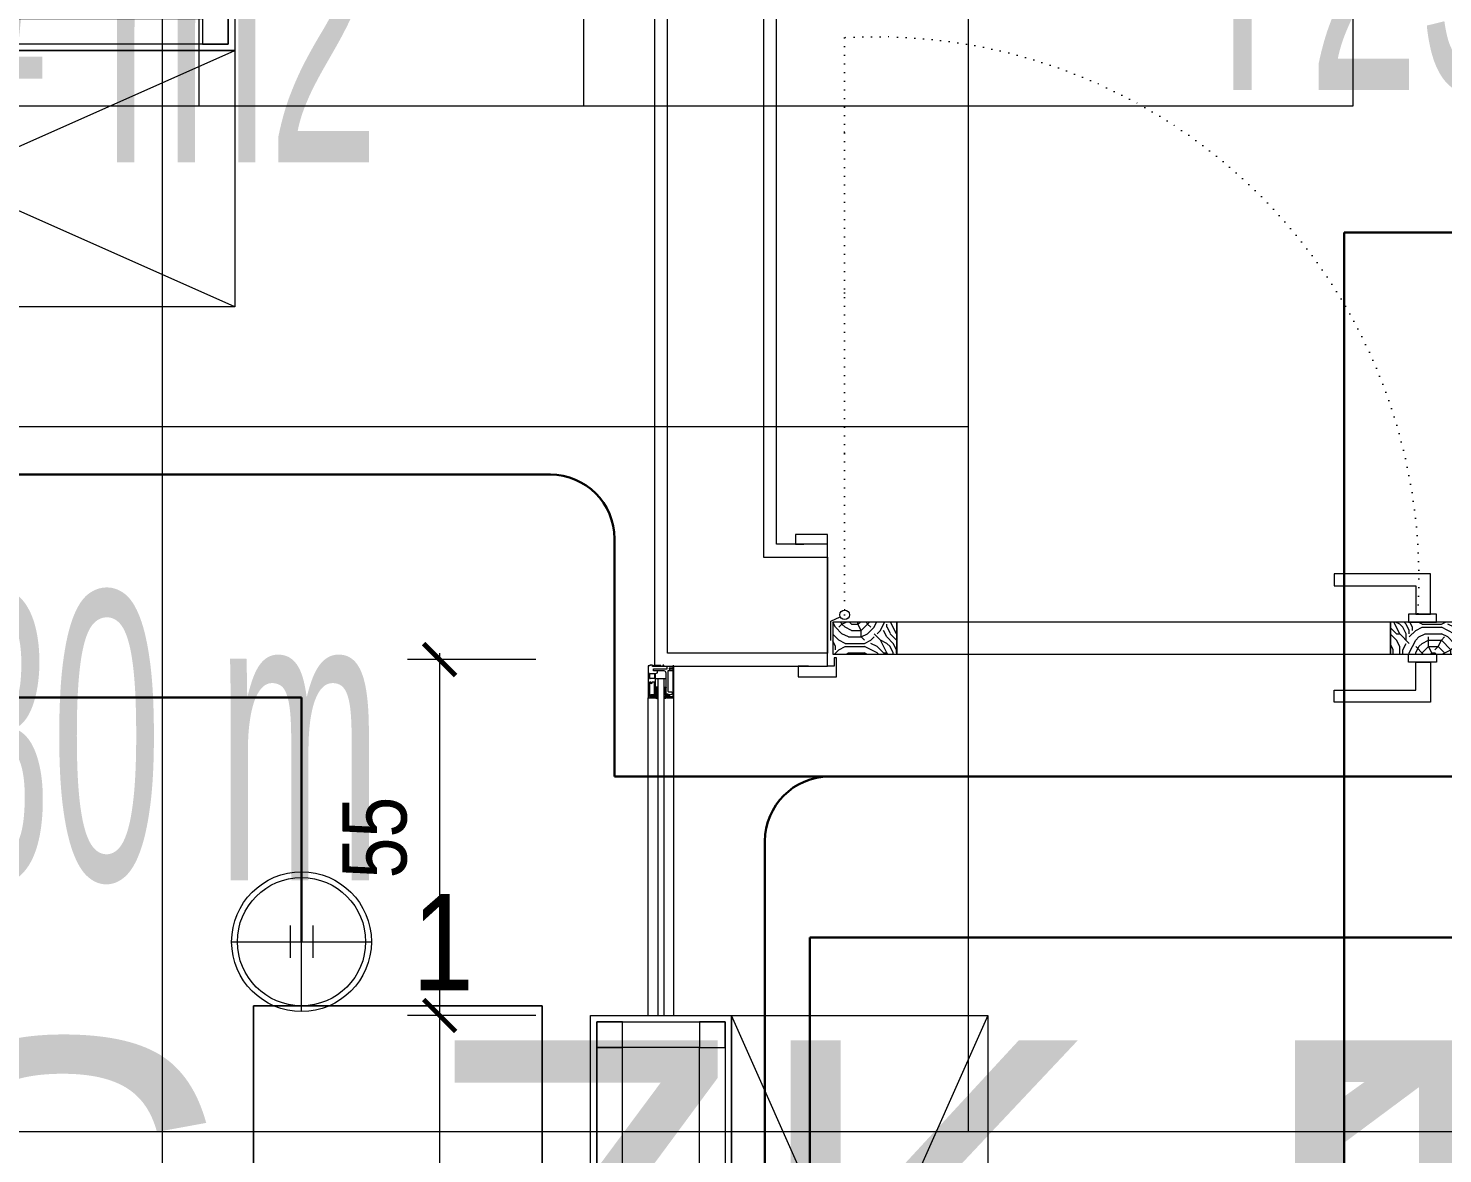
# Model space of a CAD drawing. Extents: x -9058 to 11890, y 0 to 7444.
# Drawn here: x 2690.4 to 2911, y 2632.8 to 2808.3 of the extents above; entities that cross this region are included whole.
import ezdxf
from ezdxf.enums import TextEntityAlignment as Align

# ---------------------------------------------------------------- set-up
doc = ezdxf.new("R2010")
doc.units = 0
doc.header["$LTSCALE"] = 10
doc.header["$MEASUREMENT"] = 0
doc.linetypes.add('DOT2', pattern=[0.125, 0, -0.125])
doc.layers.get('0').update_dxf_attribs({"color": 9, "lineweight": 9})
for name, color, linetype, lineweight in [('00', 9, 'Continuous', 9), ('05', 9, 'Continuous', 9), ('06C', 9, 'Continuous', 9), ('06D', 9, 'Continuous', 9), ('09', 9, 'Continuous', 9), ('10', 9, 'Continuous', 9), ('11', 9, 'Continuous', 9), ('12', 9, 'Continuous', 9), ('14', 9, 'Continuous', 9), ('15', 9, 'Continuous', 9), ('20', 9, 'DOT2', 9), ('21', 9, 'Continuous', 9), ('21_mahal200', 9, 'Continuous', 9), ('21_mahal200 @ 10 (1)', 9, 'Continuous', 9), ('21_mahal200 @ 10 (2)', 9, 'Continuous', 9), ('21_mahal200 @ 20', 9, 'Continuous', 9), ('31', 9, 'Continuous', 9), ('E-KABLO', 7, 'Continuous', 30)]:
    doc.layers.add(name, color=color, linetype=linetype, lineweight=lineweight)
doc.styles.add('Arial', font='arial.ttf', dxfattribs={"height": 2.5})
doc.styles.add('MuuM_TEXT-STANDART', font='ARIALN.TTF')
doc.dimstyles.new('MuuM_DIM50', dxfattribs={"dimscale": 5, "dimtxt": 2, "dimasz": 1, "dimexe": 1, "dimexo": 1, "dimgap": 1, "dimtad": 1, "dimdec": 1, "dimrnd": 1, "dimdsep": 46, "dimtxsty": 'MuuM_TEXT-STANDART', "dimblk": 'ARCHTICK', "dimcen": 0, "dimdle": 0.2, "dimclrd": 256, "dimclre": 256, "dimclrt": 256, "dimadec": 0, "dimazin": 0, "dimtfac": 5, "dimtdec": 1, "dimtix": 1, "dimtmove": 2, "dimatfit": 3, "dimldrblk": 'DOT', "dimfxl": 5, "dimfxlon": 1, "dimtolj": 1, "dimlwd": -1, "dimlwe": -1, "dimarcsym": 0})
pattern_1 = [(45, (3387.24087, 5075.93023), (0.0883883476, -0.0883883476), []), (315, (3387.24087, 5075.93023), (-0.0883883476, -0.0883883476), [])]

# ---------------------------------------------------------------- blocks, each defined once
blk = doc.blocks.new('p-mobilya-porschee')
for points in [[(-45, 95), (-45, 140), (0, 140), (0, 0), (-200, 0), (-200, 95)], [(-191.5, -77.64), (-141.5, -77.64), (-141.5, -22.64), (-191.5, -22.64)], [(-47.52, -77.64), (-97.52, -77.64), (-97.52, -22.64), (-47.52, -22.64)]]:
    blk.add_lwpolyline(points, close=True)
for points in [[(0, 0), (0, 140), (-45, 140), (-45, 95)], [(0, 95), (-200, 95), (-200, 0), (0, 0)], [(-141.5, -27.64), (-186.5, -27.64), (-186.5, -72.64), (-141.5, -72.64)], [(-97.52, -27.64), (-52.52, -27.64), (-52.52, -72.64), (-97.52, -72.64)]]:
    blk.add_lwpolyline(points)
blk = doc.blocks.new('profil')
at = {"layer": '10'}
h = blk.add_hatch(dxfattribs=at)
h.set_pattern_fill('NET', color=256, angle=495, style=0)
h.set_pattern_definition(pattern_1)
h.paths.add_polyline_path([(2783.08, 2903.22), (2783.02, 2903.22), (2782.98, 2903.33), (2782.98, 2903.38), (2783.01, 2903.38), (2783.01, 2903.5), (2782.72, 2903.5), (2782.72, 2903.38), (2782.75, 2903.38), (2782.71, 2903.22), (2782.62, 2903.23), (2782.45, 2902.86), (2782.56, 2902.86), (2782.56, 2902.9), (2782.72, 2903.1, 0.2599), (2782.8, 2902.86), (2783.04, 2902.86, 0.382682)])
h.paths.add_polyline_path([(2782.84, 2903.1), (2783.03, 2903.1, -2.16717)], flags=16)
h = blk.add_hatch(dxfattribs=at)
h.set_pattern_fill('NET', color=256, angle=495, style=0)
h.set_pattern_definition(pattern_1)
h.paths.add_polyline_path([(2783.08, 2901.46), (2783.02, 2901.46), (2782.98, 2901.35), (2782.98, 2901.3), (2783.01, 2901.3), (2783.01, 2901.18), (2782.72, 2901.18), (2782.72, 2901.3), (2782.75, 2901.3), (2782.71, 2901.46), (2782.62, 2901.45), (2782.45, 2901.82), (2782.56, 2901.82), (2782.56, 2901.78), (2782.72, 2901.59, -0.2599), (2782.8, 2901.82), (2783.04, 2901.82, -0.382682)])
h.paths.add_polyline_path([(2782.84, 2901.58), (2783.03, 2901.58, 2.16717)], flags=16)
h = blk.add_hatch(dxfattribs=at)
h.set_pattern_fill('NET', color=256, angle=495, style=0)
h.set_pattern_definition([(45, (3390.96807, 5084.14935), (0.0883883476, -0.0883883476), []), (315, (3390.96807, 5084.14935), (-0.0883883476, -0.0883883476), [])])
h.paths.add_polyline_path([(2784.25, 2903.18), (2784.25, 2902.86), (2783.21, 2902.86), (2783.21, 2903.18)])
h = blk.add_hatch(dxfattribs=at)
h.set_pattern_fill('NET', color=256, angle=495, style=0)
h.set_pattern_definition([(45, (3390.96807, 5077.64021), (0.0883883476, -0.0883883476), []), (315, (3390.96807, 5077.64021), (-0.0883883476, -0.0883883476), [])])
h.paths.add_polyline_path([(2784.25, 2901.82), (2784.25, 2901.53), (2783.21, 2901.53), (2783.21, 2901.82)])
h = blk.add_hatch(dxfattribs=at)
h.set_pattern_fill('NET', color=256, angle=495, style=0)
h.set_pattern_definition([(45, (3412.02047, 5081.69331), (0.0883883476, -0.0883883476), []), (315, (3412.02047, 5081.69331), (-0.0883883476, -0.0883883476), [])])
h.paths.add_polyline_path([(2787.7, 2903.43), (2787.7, 2902.36), (2787.52, 2902.36), (2787.52, 2903.43)])
for points in [[(2787.52, 2901.37), (2787.52, 2901.89), (2787.7, 2901.89), (2787.7, 2902.03), (2787.52, 2902.03), (2787.52, 2903.67), (2787.7, 2903.67), (2787.7, 2904.1), (2787.58, 2904.1), (2787.58, 2904.34), (2782.61, 2904.34), (2782.61, 2903.22), (2782.72, 2903.22), (2782.76, 2903.4), (2782.71, 2903.4), (2782.71, 2903.77), (2782.99, 2903.77), (2782.99, 2903.22), (2783.14, 2903.22), (2783.18, 2903.18), (2786.43, 2903.18), (2786.5, 2902.88), (2786.8, 2902.88), (2786.8, 2903.49), (2787.12, 2903.49), (2787.12, 2901.37)], [(2785.67, 2903.32), (2786.35, 2903.32), (2786.35, 2904.02), (2786.42, 2904.06), (2786.42, 2904.14), (2785.61, 2904.14), (2785.61, 2904.01), (2785.67, 2903.95)]]:
    blk.add_lwpolyline(points, close=True, dxfattribs=at)
for points in [[(2784.87, 2903.91), (2785.03, 2903.91), (2785.03, 2904.14), (2782.83, 2904.14), (2782.83, 2903.91), (2783.13, 2903.91), (2783.13, 2903.37), (2785.03, 2903.37)], [(2782.61, 2903.22), (2782.45, 2902.86)], [(2782.62, 2901.45), (2782.45, 2901.82)], [(2782.72, 2903.1), (2782.56, 2902.9), (2782.56, 2902.86)], [(2782.72, 2901.59), (2782.56, 2901.78), (2782.56, 2901.82)], [(2782.78, 2900.5), (2782.78, 2900.95), (2783.09, 2900.95), (2783.09, 2901.24), (2783.18, 2901.24), (2783.08, 2901.46), (2783.02, 2901.46), (2782.98, 2901.35), (2782.98, 2901.3), (2783.01, 2901.3), (2783.01, 2901.06), (2782.72, 2901.06), (2782.72, 2901.3), (2782.75, 2901.3), (2782.71, 2901.46), (2782.62, 2901.45), (2782.63, 2900.34), (2787.59, 2900.34)], [(2782.99, 2903.5), (2782.72, 2903.5)], [(2783.18, 2901.24), (2783.21, 2901.24), (2783.21, 2901.84)], [(2783.21, 2903.18), (2783.21, 2903.18), (2783.21, 2902.84)], [(2784.25, 2902.84), (2784.25, 2903.18)], [(2784.25, 2901.84), (2784.25, 2901.53)], [(2785.62, 2903.18), (2785.62, 2901.53)], [(2787.52, 2903.43), (2787.7, 2903.43), (2787.7, 2902.36)], [(2787.52, 2902.36), (2787.7, 2902.36)], [(2783.01, 2901.18), (2782.72, 2901.18)]]:
    blk.add_lwpolyline(points, dxfattribs=at)
for points in [[(2785.03, 2903.37), (2785.03, 2903.79), (2784.87, 2903.79, -1), (2784.87, 2903.91, 1)], [(2783.03, 2903.1), (2782.84, 2903.1, 1)], [(2783.03, 2901.58), (2782.84, 2901.58, -1)], [(2783.21, 2901.53), (2786.47, 2901.53, 0.414214), (2786.8, 2901.86), (2786.8, 2902.88)], [(2787.13, 2900.85), (2787.13, 2900.49), (2782.81, 2900.49), (2782.81, 2900.46, -0.561743), (2782.73, 2900.45, -0.595966), (2782.78, 2900.5, 2.204878)], [(2783.09, 2901.24), (2783.21, 2900.66, 0.833203), (2783.52, 2900.66, 0.447088)], [(2783.52, 2900.66), (2783.52, 2901.11, -0.414214), (2783.63, 2901.22), (2786.88, 2901.22), (2786.88, 2900.49)], [(2787.59, 2900.34), (2787.59, 2900.49), (2787.25, 2900.49), (2787.25, 2900.97, 1), (2787.04, 2900.97)], [(2787.04, 2900.97, 0.305404), (2787.13, 2900.85, 5.773092)]]:
    blk.add_lwpolyline(points, format="xyb", dxfattribs=at)
for centre, radius, start, end in [((2782.97, 2903.05), 0.253, 168.6676, 234.1258), ((2782.97, 2901.64), 0.253, 125.8742, 191.3324), ((2782.93, 2903.02), 0.125, 139.5402, 40.4598), ((2782.93, 2901.66), 0.125, 319.5402, 220.4598), ((2782.86, 2903.06), 0.273, 305.9738, 36.4289), ((2782.86, 2901.62), 0.273, 323.5711, 54.0262)]:
    blk.add_arc(centre, radius, start, end, dxfattribs=at)
blk = doc.blocks.new('0a_roomno2')
blk.add_lwpolyline([(30, -16), (0, -16), (0, 0), (30, 0)], close=True)
for points in [[(12, -5), (12, -16)], [(18, -5), (18, -16)], [(24, -5), (24, -16)], [(12, -10.5), (0, -10.5)]]:
    blk.add_lwpolyline(points)
at = {"style": 'Arial'}
blk.add_attdef('ODANO', (0, 1.505), '', height=3, dxfattribs=at)
blk.add_attdef('MEKANADI', text='', height=3, dxfattribs=at).set_placement((0.525, -4.75), align=Align.BOTTOM_LEFT)
at = {"style": 'MuuM_TEXT-STANDART', "width": 0.6}
for tag, p in [('YER01', (15, -7)), ('TAVAN01', (20.625, -7)), ('DUVAR01', (26.25, -7)), ('YER02', (15, -10.375)), ('TAVAN02', (20.625, -10.375)), ('DUVAR02', (26.25, -10.375)), ('YER03', (15, -13.75)), ('TAVAN03', (20.625, -13.75)), ('DUVAR03', (26.25, -13.75))]:
    blk.add_attdef(tag, text='', height=2.25, dxfattribs=at).set_placement(p, align=Align.MIDDLE_CENTER)
at = {"style": 'MuuM_TEXT-STANDART'}
blk.add_attdef('M2', text='', height=2.25, dxfattribs=at).set_placement((1.323, -7.805), align=Align.MIDDLE_LEFT)
at = {"style": 'MuuM_TEXT-STANDART', "width": 0.6}
blk.add_attdef('TEMIZTAVANYUKSEKLIGI', text='', height=2.25, dxfattribs=at).set_placement((2.7, -13.162), align=Align.MIDDLE_LEFT)
blk = doc.blocks.new('*U644')
at = {"layer": '21_mahal200 @ 10 (1)', "xscale": 10, "yscale": 10, "zscale": 10}
blk.add_blockref('0a_roomno2', (2596.98, 2956.2), dxfattribs=at)
at = {"layer": '21_mahal200 @ 10 (2)', "xscale": 10, "yscale": 10, "zscale": 10}
blk.add_blockref('0a_roomno2', (2596.98, 2956.2), dxfattribs=at)
at = {"layer": '21_mahal200 @ 20'}
ref = blk.add_blockref('0a_roomno2', (2596.98, 2956.2), dxfattribs=dict(at, xscale=20, yscale=20, zscale=20))
ref.add_attrib('M2', '##### m2', dxfattribs={"layer": '0', "height": 45, "style": 'MuuM_TEXT-STANDART', "width": 0.6}).set_placement((2607.48, 2809.95), align=Align.MIDDLE_LEFT)
ref.add_attrib('TEMIZTAVANYUKSEKLIGI', '2.80 m', dxfattribs={"layer": '0', "height": 45, "style": 'MuuM_TEXT-STANDART', "width": 0.6}).set_placement((2650.98, 2697.96), align=Align.MIDDLE_LEFT)
ref.add_attrib('YER01', 'Y25', dxfattribs={"layer": '0', "height": 45, "style": 'MuuM_TEXT-STANDART', "width": 0.6}).set_placement((2896.98, 2821.2), align=Align.MIDDLE_CENTER)
blk = doc.blocks.new('*U646')
at = {"layer": '21_mahal200 @ 20'}
ref = blk.add_blockref('0a_roomno2', (2857.81, 2555.42), dxfattribs=dict(at, xscale=20, yscale=20, zscale=20))
ref.add_attrib('ODANO', ' PRS-ZK-15', (2857.81, 2590.52), dxfattribs={"layer": '0', "height": 60, "style": 'Arial'})
blk = doc.blocks.new('p-kapı kolu')
for points in [[(2.2, 0), (2.2, -1.25), (-2.2, -1.25), (-2.2, 0), (2.2, 0)], [(1.225, -1.25), (1.225, -7.5), (-13.775, -7.5), (-13.775, -5.625), (-1.025, -5.625), (-1.025, -5.625), (-1.025, -1.25), (1.225, -1.25)]]:
    blk.add_lwpolyline(points)
blk = doc.blocks.new('*U647')
at = {"layer": '21_mahal200 @ 20'}
ref = blk.add_blockref('0a_roomno2', (2527.71, 2555.42), dxfattribs=dict(at, xscale=20, yscale=20, zscale=20))
ref.add_attrib('ODANO', ' PRS-ZK-14', (2527.71, 2590.52), dxfattribs={"layer": '0', "height": 60, "style": 'Arial'})
blk = doc.blocks.new('dfsdfsdfsdaaa')
at = {"layer": '10'}
for points in [[(1902.06, -1516.14), (1902.06, -1520.14), (1906.06, -1520.14), (1906.06, -1516.14)], [(1906.06, -1520.14), (1961.06, -1520.14), (1961.06, -1516.14), (1906.06, -1516.14)], [(1961.06, -1516.14), (1961.06, -1520.14), (1965.06, -1520.14), (1965.06, -1516.14)], [(1965.06, -1520.14), (2021.06, -1520.14), (2021.06, -1516.14), (1965.06, -1516.14)], [(2021.06, -1516.14), (2021.06, -1520.14), (2025.06, -1520.14), (2025.06, -1516.14)], [(2025.06, -1520.14), (2076.06, -1520.14), (2076.06, -1516.14), (2025.06, -1516.14)], [(2076.06, -1516.14), (2076.06, -1520.14), (2080.06, -1520.14), (2080.06, -1516.14)], [(1902.06, -1520.14), (1906.06, -1520.14), (1906.06, -1532.14), (1902.06, -1532.14)], [(1961.06, -1520.14), (1965.06, -1520.14), (1965.06, -1532.14), (1961.06, -1532.14)], [(2021.06, -1520.14), (2025.06, -1520.14), (2025.06, -1532.14), (2021.06, -1532.14)], [(2076.06, -1520.14), (2080.06, -1520.14), (2080.06, -1532.14), (2076.06, -1532.14)], [(1902.06, -1532.14), (1902.06, -1536.14), (1906.06, -1536.14), (1906.06, -1532.14)], [(1906.06, -1532.14), (1961.06, -1532.14), (1961.06, -1536.14), (1906.06, -1536.14)], [(1961.06, -1532.14), (1961.06, -1536.14), (1965.06, -1536.14), (1965.06, -1532.14)], [(1965.06, -1532.14), (2021.06, -1532.14), (2021.06, -1536.14), (1965.06, -1536.14)], [(2021.06, -1532.14), (2021.06, -1536.14), (2025.06, -1536.14), (2025.06, -1532.14)], [(2025.06, -1532.14), (2076.06, -1532.14), (2076.06, -1536.14), (2025.06, -1536.14)], [(2076.06, -1532.14), (2076.06, -1536.14), (2080.06, -1536.14), (2080.06, -1532.14)]]:
    blk.add_lwpolyline(points, close=True, dxfattribs=at)
at = {"layer": '11'}
for points in [[(1901.06, -1515.14), (2081.06, -1515.14), (2081.06, -1537.14), (1901.06, -1537.14)], [(1902.06, -1516.14), (2080.06, -1516.14), (2080.06, -1536.14), (1902.06, -1536.14)]]:
    blk.add_lwpolyline(points, close=True, dxfattribs=at)
blk = doc.blocks.new('aaaaaaaaaaaassssssssssssssseeeeeeeeee')
at = {"layer": '10'}
for points in [[(2326.53, 2563.97), (2330.53, 2563.97), (2330.53, 2567.97), (2326.53, 2567.97)], [(2330.53, 2563.97), (2330.53, 2567.97), (2342.53, 2567.97), (2342.53, 2563.97)], [(2342.53, 2563.97), (2346.53, 2563.97), (2346.53, 2567.97), (2342.53, 2567.97)], [(2330.53, 2512.97), (2330.53, 2563.97), (2326.53, 2563.97), (2326.53, 2512.97)], [(2342.53, 2512.97), (2342.53, 2563.97), (2346.53, 2563.97), (2346.53, 2512.97)], [(2326.53, 2508.97), (2330.53, 2508.97), (2330.53, 2512.97), (2326.53, 2512.97)], [(2330.53, 2508.97), (2330.53, 2512.97), (2342.53, 2512.97), (2342.53, 2508.97)], [(2342.53, 2508.97), (2346.53, 2508.97), (2346.53, 2512.97), (2342.53, 2512.97)], [(2330.53, 2452.97), (2330.53, 2508.97), (2326.53, 2508.97), (2326.53, 2452.97)], [(2342.53, 2452.97), (2342.53, 2508.97), (2346.53, 2508.97), (2346.53, 2452.97)], [(2326.53, 2448.97), (2330.53, 2448.97), (2330.53, 2452.97), (2326.53, 2452.97)], [(2330.53, 2448.97), (2330.53, 2452.97), (2342.53, 2452.97), (2342.53, 2448.97)], [(2342.53, 2448.97), (2346.53, 2448.97), (2346.53, 2452.97), (2342.53, 2452.97)], [(2330.53, 2343.97), (2330.53, 2448.97), (2326.53, 2448.97), (2326.53, 2343.97)], [(2342.53, 2343.97), (2342.53, 2448.97), (2346.53, 2448.97), (2346.53, 2343.97)], [(2326.53, 2388.97), (2330.53, 2388.97), (2330.53, 2392.97), (2326.53, 2392.97)], [(2330.53, 2388.97), (2330.53, 2392.97), (2342.53, 2392.97), (2342.53, 2388.97)], [(2342.53, 2388.97), (2346.53, 2388.97), (2346.53, 2392.97), (2342.53, 2392.97)], [(2326.53, 2339.97), (2330.53, 2339.97), (2330.53, 2343.97), (2326.53, 2343.97)], [(2330.53, 2339.97), (2330.53, 2343.97), (2342.53, 2343.97), (2342.53, 2339.97)], [(2342.53, 2339.97), (2346.53, 2339.97), (2346.53, 2343.97), (2342.53, 2343.97)]]:
    blk.add_lwpolyline(points, close=True, dxfattribs=at)
at = {"layer": '11'}
for points in [[(2325.53, 2338.97), (2325.53, 2568.97), (2347.53, 2568.97), (2347.53, 2338.97)], [(2326.53, 2339.97), (2326.53, 2567.97), (2346.53, 2567.97), (2346.53, 2339.97)]]:
    blk.add_lwpolyline(points, close=True, dxfattribs=at)
blk = doc.blocks.new('_ArchTick')
at = {"color": 0, "linetype": 'ByBlock', "const_width": 0.15}
blk.add_lwpolyline([(-0.5, -0.5), (0.5, 0.5)], dxfattribs=at)
blk = doc.blocks.new('*D369')
at = {"transparency": 16777216}
for p, q in [((2769.53, 2709.87), (2749.53, 2709.87)), ((2754.53, 2710.87), (2754.53, 2653.37)), ((2769.53, 2654.37), (2749.53, 2654.37))]:
    blk.add_line(p, q, dxfattribs=at)
at = {"transparency": 16777216, "xscale": 5, "yscale": 5, "zscale": 5}
for p, rotation in [((2754.53, 2709.87), 90), ((2754.53, 2654.37), 270)]:
    blk.add_blockref('_ArchTick', p, dxfattribs=dict(at, rotation=rotation))
at = {"transparency": 16777216, "insert": (2744.45, 2682.12), "char_height": 10, "attachment_point": 5, "rotation": 90, "style": 'MuuM_TEXT-STANDART'}
blk.add_mtext('\\A1;55', dxfattribs=at)
blk = doc.blocks.new('_Dot')
at = {"color": 0, "linetype": 'ByBlock', "lineweight": -2}
blk.add_line((-0.5, 0), (-1, 0), dxfattribs=at)
at = {"color": 0, "linetype": 'ByBlock', "const_width": 0.5}
blk.add_lwpolyline([(-0.25, 0, 1), (0.25, 0, 1)], format="xyb", close=True, dxfattribs=at)
blk = doc.blocks.new('DOT')
at = {"color": 0, "linetype": 'ByBlock'}
blk.add_line((-0.5, 0), (-1, 0), dxfattribs=at)
at = {"color": 0, "linetype": 'ByBlock', "const_width": 0.5}
blk.add_lwpolyline([(-0.25, 0, 1), (0.25, 0, 1)], format="xyb", close=True, dxfattribs=at)
blk = doc.blocks.new('*D380')
at = {"transparency": 16777216}
for p, q in [((2769.53, 2654.37), (2749.53, 2654.37)), ((2754.53, 2655.37), (2754.53, 2423.37)), ((2769.53, 2424.37), (2749.53, 2424.37))]:
    blk.add_line(p, q, dxfattribs=at)
at = {"transparency": 16777216, "xscale": 5, "yscale": 5, "zscale": 5}
for p, rotation in [((2754.53, 2654.37), 90), ((2754.53, 2424.37), 270)]:
    blk.add_blockref('_ArchTick', p, dxfattribs=dict(at, rotation=rotation))
at = {"transparency": 16777216, "insert": (2744.43, 2539.37), "char_height": 10, "attachment_point": 5, "rotation": 90, "style": 'MuuM_TEXT-STANDART'}
blk.add_mtext('\\A1;230', dxfattribs=at)
blk = doc.blocks.new('zazazas')
at = {"layer": '05'}
for points in [[(1478.24, 2878.15), (1518.24, 2878.15), (1518.24, 2788.15), (1478.24, 2788.15)], [(1478.24, 2788.15), (1518.24, 2788.15), (1518.24, 2698.15), (1478.24, 2698.15)]]:
    blk.add_lwpolyline(points, close=True, dxfattribs=at)
for points in [[(1478.24, 2878.15), (1518.24, 2788.15)], [(1518.24, 2878.15), (1478.24, 2788.15)], [(1478.24, 2788.15), (1518.24, 2698.15)], [(1478.24, 2698.15), (1518.24, 2788.15)]]:
    blk.add_lwpolyline(points, dxfattribs=at)
blk = doc.blocks.new('0_downlight')
for p, q in [((0, -10.9), (0, 10.9)), ((-1.75, 2.5), (-1.75, -2.5)), ((1.75, 2.5), (1.75, -2.5)), ((-10.9, 0), (10.9, 0)), ((-1.75, 0), (1.75, 0))]:
    blk.add_line(p, q)
for radius in [10.9, 10]:
    blk.add_circle((0, 0), radius)

msp = doc.modelspace()

# ---------------------------------------------------------------- hatches: boundary and pattern name
at = {"layer": '09'}
h = msp.add_hatch(dxfattribs=at)
h.set_pattern_fill('LOGEND', color=256, scale=10, style=0)
h.set_pattern_definition([(2e-15, (-99162.212, -3118.098), (10, 10), [3, -7]), (2e-15, (-99162.212, -3117.598), (10, 10), [3, -7]), (2e-15, (-99161.712, -3116.598), (10, 10), [2, -8]), (2e-15, (-99161.212, -3115.598), (10, 10), [1.5, -8.5]), (2e-15, (-99161.212, -3114.598), (10, 10), [1, -9]), (2e-15, (-99163.712, -3113.598), (10, 10), [0.5, -2.5, 0.5, -6.5]), (2e-15, (-99162.212, -3113.098), (10, 10), [0.5, -4, 1.5, -4]), (2e-15, (-99160.212, -3112.598), (10, 10), [0.5, -0.5, 0.5, -8.5]), (2e-15, (-99160.712, -3112.098), (10, 10), [0.5, -9.5]), (2e-15, (-99161.212, -3111.098), (10, 10), [1.5, -8.5]), (2e-15, (-99161.212, -3110.098), (10, 10), [2, -8]), (2e-15, (-99161.712, -3109.098), (10, 10), [2.5, -3, 0.5, -4]), (90, (-99165.712, -3115.098), (-10, 10), [0.5, -1, 2.5, -6]), (90, (-99165.212, -3114.098), (-10, 10), [0.5, -0.5, 1.5, -7.5]), (90, (-99164.712, -3110.098), (-10, 10), [1, -9]), (90, (-99164.212, -3114.098), (-10, 10), [2, -3, 0.5, -4.5]), (90, (-99163.712, -3108.598), (-10, 10), [0.5, -9.5]), (90, (-99163.212, -3113.598), (-10, 10), [1.5, -8.5]), (90, (-99162.212, -3113.098), (-10, 10), [1, -9]), (90, (-99161.212, -3113.098), (-10, 10), [0.5, -1.5, 1.5, -6.5]), (90, (-99160.712, -3112.598), (-10, 10), [0.5, -9.5]), (90, (-99160.212, -3114.598), (-10, 10), [1.4, -8.6]), (90, (-99159.712, -3116.598), (-10, 10), [1, -9]), (90, (-99158.712, -3112.598), (-10, 10), [0.5, -9.5]), (90, (-99157.712, -3113.098), (-10, 10), [1.5, -8.5]), (90, (-99156.712, -3113.098), (-10, 10), [1.5, -8.5]), (45, (-99158.212, -3117.0976), (1e-15, 10), [0.7071, -0.7071, 0.7071, -12.0208356]), (45, (-99160.212, -3114.5976), (1e-15, 10), [1.4142, -12.7279356]), (45, (-99164.212, -3109.5976), (1e-15, 10), [1.4142, -12.7279356]), (45, (-99162.212, -3112.0976), (1e-15, 10), [1.4142, -12.7279356]), (45, (-99161.712, -3114.0976), (1e-15, 10), [1.4142, -12.7279356]), (45, (-99158.712, -3116.0976), (1e-15, 10), [1.4142, -12.7279356]), (45, (-99159.712, -3115.5976), (1e-15, 10), [2.12132, -12.0208156]), (45, (-99162.712, -3111.0976), (1e-15, 10), [0.7071, -13.4350356]), (45, (-99163.212, -3110.0976), (1e-15, 10), [0.7071, -13.4350356]), (45, (-99159.212, -3110.0976), (1e-15, 10), [0.7071, -13.4350356]), (45, (-99163.212, -3115.0976), (1e-15, 10), [0.7071, -13.4350356]), (45, (-99157.712, -3111.5976), (1e-15, 10), [0.7071, -13.4350356]), (45, (-99161.212, -3112.5976), (1e-15, 10), [0.7071, -13.4350356]), (45, (-99160.212, -3111.5976), (1e-15, 10), [0.7071, -13.4350356]), (135, (-99160.712, -3113.5976), (-10, 1e-15), [0.7071, -0.7071, 2.12132, -10.6066156]), (135, (-99159.212, -3113.5976), (-10, 1e-15), [0.7071, -13.4350356]), (135, (-99159.212, -3117.0976), (-10, 1e-15), [0.7071, -13.4350356]), (135, (-99161.212, -3114.5976), (-10, 1e-15), [0.7071, -13.4350356]), (135, (-99159.712, -3112.5976), (-10, 1e-15), [0.7071, -13.4350356]), (135, (-99162.212, -3115.0976), (-10, 1e-15), [0.7071, -13.4350356]), (135, (-99158.212, -3115.0976), (-10, 1e-15), [0.7071, -13.4350356]), (135, (-99165.212, -3118.0976), (-10, 1e-15), [0.7071, -13.4350356]), (135, (-99164.712, -3117.5976), (-10, 1e-15), [1.4142, -12.7279356]), (135, (-99164.212, -3117.0976), (-10, 1e-15), [1.4142, -12.7279356]), (135, (-99163.212, -3117.0976), (-10, 1e-15), [1.4142, -12.7279356]), (135, (-99162.712, -3116.0976), (-10, 1e-15), [1.4142, -12.7279356]), (135, (-99158.712, -3112.0976), (-10, 1e-15), [1.4142, -12.7279356]), (135, (-99156.712, -3117.0976), (-10, 1e-15), [1.4142, -12.7279356]), (135, (-99156.212, -3109.0976), (-10, 1e-15), [1.4142, -12.7279356]), (135, (-99156.212, -3110.0976), (-10, 1e-15), [1.4142, -12.7279356]), (135, (-99157.212, -3110.5976), (-10, 1e-15), [1.4142, -12.7279356]), (135, (-99164.212, -3110.5976), (-10, 1e-15), [2.12132, -12.0208156]), (135, (-99157.712, -3111.5976), (-10, 1e-15), [2.12132, -12.0208156]), (26.565051, (-99163.212, -3108.5976), (10, 4e-09), [1.118, -21.2426798]), (26.565051, (-99163.212, -3113.5976), (10, 4e-09), [1.118, -21.2426798]), (26.565051, (-99162.212, -3110.5976), (10, 4e-09), [1.118, -21.2426798]), (26.565051, (-99159.212, -3117.5976), (10, 4e-09), [1.118, -21.2426798]), (26.565051, (-99159.712, -3116.5976), (10, 4e-09), [1.118, -21.2426798]), (26.565051, (-99162.712, -3114.5976), (10, 4e-09), [1.118, -21.2426798]), (26.565051, (-99162.712, -3109.5976), (10, 4e-09), [1.118, -21.2426798]), (26.565051, (-99159.712, -3112.5976), (10, 4e-09), [2.236, -20.1246798]), (63.434949, (-99159.712, -3111.0976), (5e-10, 10), [1.118, -21.2426798]), (63.434949, (-99158.212, -3114.0976), (5e-10, 10), [1.118, -21.2426798]), (63.434949, (-99163.212, -3112.0976), (5e-10, 10), [1.118, -21.2426798]), (63.434949, (-99165.212, -3111.5976), (5e-10, 10), [1.118, -21.2426798]), (63.434949, (-99159.212, -3113.5976), (5e-10, 10), [1.118, -21.2426798]), (63.434949, (-99160.212, -3113.5976), (5e-10, 10), [1.118, -21.2426798]), (63.434949, (-99164.212, -3112.0976), (5e-10, 10), [2.236, -20.1246798]), (63.434949, (-99156.712, -3115.5976), (5e-10, 10), [2.236, -20.1246798]), (63.434949, (-99157.712, -3115.0976), (5e-10, 10), [2.236, -20.1246798]), (116.565051, (-99165.712, -3116.5976), (-4e-09, 10), [1.118, -21.2426798]), (116.565051, (-99165.712, -3111.0976), (-4e-09, 10), [1.118, -21.2426798]), (116.565051, (-99163.712, -3118.0976), (-4e-09, 10), [1.118, -21.2426798]), (116.565051, (-99164.712, -3109.0976), (-4e-09, 10), [1.118, -21.2426798]), (116.565051, (-99163.712, -3115.0976), (-4e-09, 10), [1.118, -21.2426798]), (116.565051, (-99161.712, -3114.0976), (-4e-09, 10), [1.118, -21.2426798]), (116.565051, (-99160.712, -3112.0976), (-4e-09, 10), [1.118, -21.2426798]), (116.565051, (-99165.212, -3116.0976), (3.21e-06, 10.0000016), [1.118, -21.2426798]), (116.565051, (-99162.712, -3114.5976), (-4e-09, 10), [1.118, -21.2426798]), (116.565051, (-99159.712, -3115.5976), (-4e-09, 10), [1.118, -21.2426798]), (116.565051, (-99158.712, -3114.5976), (-4e-09, 10), [1.118, -21.2426798]), (116.565051, (-99156.712, -3111.5976), (-4e-09, 10), [1.118, -21.2426798]), (116.565051, (-99164.212, -3108.5976), (-4e-09, 10), [1.118, -21.2426798]), (116.565051, (-99165.712, -3109.0976), (-4e-09, 10), [2.236, -20.1246798]), (116.565051, (-99164.212, -3116.0976), (-4e-09, 10), [2.236, -20.1246798]), (153.434949, (-99165.712, -3117.5976), (-10, 5e-10), [1.118, -21.2426798]), (153.434949, (-99157.212, -3118.0976), (-10, 5e-10), [1.118, -21.2426798]), (153.434949, (-99157.712, -3113.0976), (-10, 5e-10), [1.118, -21.2426798]), (153.434949, (-99161.712, -3116.5976), (-10, 5e-10), [1.118, -21.2426798]), (153.434949, (-99162.212, -3117.5976), (-10, 5e-10), [1.118, -21.2426798]), (153.434949, (-99161.212, -3115.5976), (-10, 5e-10), [1.118, -21.2426798]), (153.434949, (-99158.212, -3109.5976), (-10, 5e-10), [1.118, -21.2426798]), (153.434949, (-99157.212, -3109.0976), (-10, 5e-10), [2.236, -20.1246798])])
h.paths.add_polyline_path([(2815.86, 2710.73), (2815.86, 2715.73), (2825.86, 2715.73), (2825.86, 2710.73)])
h = msp.add_hatch(dxfattribs=at)
h.set_pattern_fill('LOGEND', color=256, scale=10, style=0)
h.set_pattern_definition([(2e-15, (-99162.212, -3205.098), (10, 10), [3, -7]), (2e-15, (-99162.212, -3204.598), (10, 10), [3, -7]), (2e-15, (-99161.712, -3203.598), (10, 10), [2, -8]), (2e-15, (-99161.212, -3202.598), (10, 10), [1.5, -8.5]), (2e-15, (-99161.212, -3201.598), (10, 10), [1, -9]), (2e-15, (-99163.712, -3200.598), (10, 10), [0.5, -2.5, 0.5, -6.5]), (2e-15, (-99162.212, -3200.098), (10, 10), [0.5, -4, 1.5, -4]), (2e-15, (-99160.212, -3199.598), (10, 10), [0.5, -0.5, 0.5, -8.5]), (2e-15, (-99160.712, -3199.098), (10, 10), [0.5, -9.5]), (2e-15, (-99161.212, -3198.098), (10, 10), [1.5, -8.5]), (2e-15, (-99161.212, -3197.098), (10, 10), [2, -8]), (2e-15, (-99161.712, -3196.098), (10, 10), [2.5, -3, 0.5, -4]), (90, (-99165.712, -3202.098), (-10, 10), [0.5, -1, 2.5, -6]), (90, (-99165.212, -3201.098), (-10, 10), [0.5, -0.5, 1.5, -7.5]), (90, (-99164.712, -3197.098), (-10, 10), [1, -9]), (90, (-99164.212, -3201.098), (-10, 10), [2, -3, 0.5, -4.5]), (90, (-99163.712, -3195.598), (-10, 10), [0.5, -9.5]), (90, (-99163.212, -3200.598), (-10, 10), [1.5, -8.5]), (90, (-99162.212, -3200.098), (-10, 10), [1, -9]), (90, (-99161.212, -3200.098), (-10, 10), [0.5, -1.5, 1.5, -6.5]), (90, (-99160.712, -3199.598), (-10, 10), [0.5, -9.5]), (90, (-99160.212, -3201.598), (-10, 10), [1.4, -8.6]), (90, (-99159.712, -3203.598), (-10, 10), [1, -9]), (90, (-99158.712, -3199.598), (-10, 10), [0.5, -9.5]), (90, (-99157.712, -3200.098), (-10, 10), [1.5, -8.5]), (90, (-99156.712, -3200.098), (-10, 10), [1.5, -8.5]), (45, (-99158.212, -3204.0976), (1e-15, 10), [0.7071, -0.7071, 0.7071, -12.0208356]), (45, (-99160.212, -3201.5976), (1e-15, 10), [1.4142, -12.7279356]), (45, (-99164.212, -3196.5976), (1e-15, 10), [1.4142, -12.7279356]), (45, (-99162.212, -3199.0976), (1e-15, 10), [1.4142, -12.7279356]), (45, (-99161.712, -3201.0976), (1e-15, 10), [1.4142, -12.7279356]), (45, (-99158.712, -3203.0976), (1e-15, 10), [1.4142, -12.7279356]), (45, (-99159.712, -3202.5976), (1e-15, 10), [2.12132, -12.0208156]), (45, (-99162.712, -3198.0976), (1e-15, 10), [0.7071, -13.4350356]), (45, (-99163.212, -3197.0976), (1e-15, 10), [0.7071, -13.4350356]), (45, (-99159.212, -3197.0976), (1e-15, 10), [0.7071, -13.4350356]), (45, (-99163.212, -3202.0976), (1e-15, 10), [0.7071, -13.4350356]), (45, (-99157.712, -3198.5976), (1e-15, 10), [0.7071, -13.4350356]), (45, (-99161.212, -3199.5976), (1e-15, 10), [0.7071, -13.4350356]), (45, (-99160.212, -3198.5976), (1e-15, 10), [0.7071, -13.4350356]), (135, (-99160.712, -3200.5976), (-10, 1e-15), [0.7071, -0.7071, 2.12132, -10.6066156]), (135, (-99159.212, -3200.5976), (-10, 1e-15), [0.7071, -13.4350356]), (135, (-99159.212, -3204.0976), (-10, 1e-15), [0.7071, -13.4350356]), (135, (-99161.212, -3201.5976), (-10, 1e-15), [0.7071, -13.4350356]), (135, (-99159.712, -3199.5976), (-10, 1e-15), [0.7071, -13.4350356]), (135, (-99162.212, -3202.0976), (-10, 1e-15), [0.7071, -13.4350356]), (135, (-99158.212, -3202.0976), (-10, 1e-15), [0.7071, -13.4350356]), (135, (-99165.212, -3205.0976), (-10, 1e-15), [0.7071, -13.4350356]), (135, (-99164.712, -3204.5976), (-10, 1e-15), [1.4142, -12.7279356]), (135, (-99164.212, -3204.0976), (-10, 1e-15), [1.4142, -12.7279356]), (135, (-99163.212, -3204.0976), (-10, 1e-15), [1.4142, -12.7279356]), (135, (-99162.712, -3203.0976), (-10, 1e-15), [1.4142, -12.7279356]), (135, (-99158.712, -3199.0976), (-10, 1e-15), [1.4142, -12.7279356]), (135, (-99156.712, -3204.0976), (-10, 1e-15), [1.4142, -12.7279356]), (135, (-99156.212, -3196.0976), (-10, 1e-15), [1.4142, -12.7279356]), (135, (-99156.212, -3197.0976), (-10, 1e-15), [1.4142, -12.7279356]), (135, (-99157.212, -3197.5976), (-10, 1e-15), [1.4142, -12.7279356]), (135, (-99164.212, -3197.5976), (-10, 1e-15), [2.12132, -12.0208156]), (135, (-99157.712, -3198.5976), (-10, 1e-15), [2.12132, -12.0208156]), (26.565051, (-99163.212, -3195.5976), (10, 4e-09), [1.118, -21.2426798]), (26.565051, (-99163.212, -3200.5976), (10, 4e-09), [1.118, -21.2426798]), (26.565051, (-99162.212, -3197.5976), (10, 4e-09), [1.118, -21.2426798]), (26.565051, (-99159.212, -3204.5976), (10, 4e-09), [1.118, -21.2426798]), (26.565051, (-99159.712, -3203.5976), (10, 4e-09), [1.118, -21.2426798]), (26.565051, (-99162.712, -3201.5976), (10, 4e-09), [1.118, -21.2426798]), (26.565051, (-99162.712, -3196.5976), (10, 4e-09), [1.118, -21.2426798]), (26.565051, (-99159.712, -3199.5976), (10, 4e-09), [2.236, -20.1246798]), (63.434949, (-99159.712, -3198.0976), (5e-10, 10), [1.118, -21.2426798]), (63.434949, (-99158.212, -3201.0976), (5e-10, 10), [1.118, -21.2426798]), (63.434949, (-99163.212, -3199.0976), (5e-10, 10), [1.118, -21.2426798]), (63.434949, (-99165.212, -3198.5976), (5e-10, 10), [1.118, -21.2426798]), (63.434949, (-99159.212, -3200.5976), (5e-10, 10), [1.118, -21.2426798]), (63.434949, (-99160.212, -3200.5976), (5e-10, 10), [1.118, -21.2426798]), (63.434949, (-99164.212, -3199.0976), (5e-10, 10), [2.236, -20.1246798]), (63.434949, (-99156.712, -3202.5976), (5e-10, 10), [2.236, -20.1246798]), (63.434949, (-99157.712, -3202.0976), (5e-10, 10), [2.236, -20.1246798]), (116.565051, (-99165.712, -3203.5976), (-4e-09, 10), [1.118, -21.2426798]), (116.565051, (-99165.712, -3198.0976), (-4e-09, 10), [1.118, -21.2426798]), (116.565051, (-99163.712, -3205.0976), (-4e-09, 10), [1.118, -21.2426798]), (116.565051, (-99164.712, -3196.0976), (-4e-09, 10), [1.118, -21.2426798]), (116.565051, (-99163.712, -3202.0976), (-4e-09, 10), [1.118, -21.2426798]), (116.565051, (-99161.712, -3201.0976), (-4e-09, 10), [1.118, -21.2426798]), (116.565051, (-99160.712, -3199.0976), (-4e-09, 10), [1.118, -21.2426798]), (116.565051, (-99165.212, -3203.0976), (3.21e-06, 10.0000016), [1.118, -21.2426798]), (116.565051, (-99162.712, -3201.5976), (-4e-09, 10), [1.118, -21.2426798]), (116.565051, (-99159.712, -3202.5976), (-4e-09, 10), [1.118, -21.2426798]), (116.565051, (-99158.712, -3201.5976), (-4e-09, 10), [1.118, -21.2426798]), (116.565051, (-99156.712, -3198.5976), (-4e-09, 10), [1.118, -21.2426798]), (116.565051, (-99164.212, -3195.5976), (-4e-09, 10), [1.118, -21.2426798]), (116.565051, (-99165.712, -3196.0976), (-4e-09, 10), [2.236, -20.1246798]), (116.565051, (-99164.212, -3203.0976), (-4e-09, 10), [2.236, -20.1246798]), (153.434949, (-99165.712, -3204.5976), (-10, 5e-10), [1.118, -21.2426798]), (153.434949, (-99157.212, -3205.0976), (-10, 5e-10), [1.118, -21.2426798]), (153.434949, (-99157.712, -3200.0976), (-10, 5e-10), [1.118, -21.2426798]), (153.434949, (-99161.712, -3203.5976), (-10, 5e-10), [1.118, -21.2426798]), (153.434949, (-99162.212, -3204.5976), (-10, 5e-10), [1.118, -21.2426798]), (153.434949, (-99161.212, -3202.5976), (-10, 5e-10), [1.118, -21.2426798]), (153.434949, (-99158.212, -3196.5976), (-10, 5e-10), [1.118, -21.2426798]), (153.434949, (-99157.212, -3196.0976), (-10, 5e-10), [2.236, -20.1246798])])
h.paths.add_polyline_path([(2902.86, 2710.73), (2902.86, 2715.73), (2912.86, 2715.73), (2912.86, 2710.73)])

# ---------------------------------------------------------------- linework, layer by layer
at = {"layer": '00'}
msp.add_lwpolyline([(2815.06, 2710.87), (2790.06, 2710.87), (2790.06, 3615.87), (2805.06, 3615.87), (2805.06, 3505.87), (2875.06, 3505.87), (2875.06, 3490.87), (2805.06, 3490.87), (2805.06, 3155.87), (2875.06, 3155.87), (2875.06, 3135.87), (2805.06, 3135.87), (2805.06, 2920.87), (2875.06, 2920.87), (2875.06, 2905.87), (2805.06, 2905.87), (2805.06, 2725.87), (2815.06, 2725.87), (2815.06, 2710.87)], close=True, dxfattribs=at)
at = {"layer": '06D'}
for p, q in [((2787.06, 2655.87), (2787.06, 2703.91)), ((2791.06, 2655.87), (2791.06, 2703.92)), ((2787.06, 2654.37), (2787.06, 2655.87)), ((2791.06, 2654.37), (2791.06, 2655.87))]:
    msp.add_line(p, q, dxfattribs=at)
at = {"layer": '10'}
for points in [[(2812.06, 2708.87), (2810.46, 2708.87), (2810.46, 2707.17), (2816.46, 2707.17), (2816.46, 2710.17), (2816.06, 2710.17), (2816.06, 2708.87), (2815.06, 2708.87), (2815.06, 2729.37), (2810.06, 2729.37), (2810.06, 2727.87), (2811.36, 2727.87)], [(2815.56, 2712.86), (2815.56, 2715.86), (2817.03, 2716.54)]]:
    msp.add_lwpolyline(points, dxfattribs=at)
msp.add_circle((2817.71, 2716.86), 0.75, dxfattribs=at)
at = {"layer": '12'}
for points in [[(2815.86, 2710.73), (2825.86, 2710.73), (2825.86, 2715.73), (2815.86, 2715.73)], [(2902.86, 2710.73), (2902.86, 2715.73), (2825.86, 2715.73), (2825.86, 2710.73)], [(2902.86, 2710.73), (2912.86, 2710.73), (2912.86, 2715.73), (2902.86, 2715.73)]]:
    msp.add_lwpolyline(points, close=True, dxfattribs=at)
at = {"layer": '14'}
for points in [[(2788.06, 3214.37), (2788.06, 2708.87), (2815.06, 2708.87)], [(2815.06, 2727.87), (2807.06, 2727.87), (2807.06, 2903.87), (2973.06, 2903.87), (2973.06, 2727.87), (2913.36, 2727.87)]]:
    msp.add_lwpolyline(points, dxfattribs=at)
at = {"layer": '15'}
for p, q in [((2788.56, 2706.91), (2788.56, 2655.87)), ((2789.56, 2655.87), (2789.56, 2706.91)), ((2788.56, 2655.87), (2788.56, 2654.37)), ((2789.56, 2654.37), (2789.56, 2655.87))]:
    msp.add_line(p, q, dxfattribs=at)
at = {"layer": '20', "ltscale": 20}
msp.add_lwpolyline([(2817.71, 2716.86), (2817.71, 2806.86)], dxfattribs=at)
at = {"layer": '20'}
msp.add_lwpolyline([(2817.71, 2806.86), (2817.71, 2717.61)], dxfattribs=at)
msp.add_arc((2822.79, 2722.52), 84.5, 355.3946, 93.4457, dxfattribs=at)
at = {"layer": '21'}
msp.add_lwpolyline([(2816.67, 202.13), (2856.61, 2447.69), (2711.28, 2447.69), (2711.28, 4020.46)], dxfattribs=at)
at = {"layer": 'E-KABLO', "color": 6}
for p, q in [((2941.47, 2776.5), (2895.63, 2776.5)), ((2895.63, 2776.5), (2895.63, 2195.95)), ((2771.81, 2738.72), (2452.76, 2738.72)), ((2781.81, 2691.62), (2781.81, 2728.72)), ((2497.18, 2703.94), (2732.99, 2703.94)), ((2732.99, 2703.94), (2732.99, 2665.88)), ((2815.32, 2691.62), (2781.81, 2691.62)), ((2916.02, 2691.62), (2815.32, 2691.62)), ((2805.28, 2445.16), (2805.28, 2681.58)), ((2921, 2666.52), (2812.3, 2666.52)), ((2812.3, 2459.83), (2812.3, 2666.52))]:
    msp.add_line(p, q, dxfattribs=at)
at = {"layer": 'E-KABLO'}
msp.add_line((2781.81, 2724.25), (2781.81, 2728.72), dxfattribs=at)
at = {"layer": 'E-KABLO', "color": 6}
for centre, radius, start, end in [((2771.81, 2728.72), 10, 0, 90), ((2815.32, 2681.58), 10.04, 90, 180)]:
    msp.add_arc(centre, radius, start, end, dxfattribs=at)

# ---------------------------------------------------------------- block references
for name, p in [('dfsdfsdfsdaaa', (641.5, 4342.01)), ('aaaaaaaaaaaassssssssssssssseeeeeeeeee', (452.53, 85.4))]:
    msp.add_blockref(name, p)
for name, p, rotation in [('zazazas', (5420.71, 1286.63), 90), ('profil', (5691.4, -78.7), 90), ('zazazas', (4318.3, 5352.52), 180)]:
    msp.add_blockref(name, p, dxfattribs=dict(rotation=rotation))
at = {"layer": '05'}
msp.add_blockref('p-mobilya-porschee', (2770.51, 2515.87), dxfattribs=at)
at = {"layer": '06C', "extrusion": (0, 0, -1), "zscale": -1, "rotation": 180}
msp.add_blockref('p-kapı kolu', (-2907.86, 2715.73), dxfattribs=at)
at = {"layer": '06C'}
msp.add_blockref('p-kapı kolu', (2907.86, 2710.73), dxfattribs=at)
at = {"layer": '21_mahal200', "color": 6}
for name in ['*U644', '*U647', '*U646']:
    msp.add_blockref(name, (0, 0), dxfattribs=at)
at = {"layer": '31'}
ref = msp.add_blockref('0_downlight', (2732.99, 2665.88), dxfattribs=at)
ref.add_attrib('AYDINLATMA', '1', (2750.28, 2658.31), dxfattribs={"layer": '0', "height": 15, "style": 'MuuM_TEXT-STANDART'})

# ---------------------------------------------------------------- dimensions: what is measured, and where the dimension line sits
for base, p1, p2, picture, middle in [((2754.53, 2654.37), (2787.06, 2709.87), (2787.06, 2654.37), '*D369', (2744.45, 2682.12)), ((2754.53, 2424.37), (2787.06, 2654.37), (2778.06, 2424.37), '*D380', (2744.43, 2539.37))]:
    dim = msp.add_linear_dim(base=base, p1=p1, p2=p2, angle=90, dimstyle='MuuM_DIM50', override={"dimldrblk": 'DOT', "dimfxl": 3})
    dim.commit()
    dim.dimension.update_dxf_attribs({"geometry": picture, "text_midpoint": middle})

doc.saveas('drawing.dxf')
